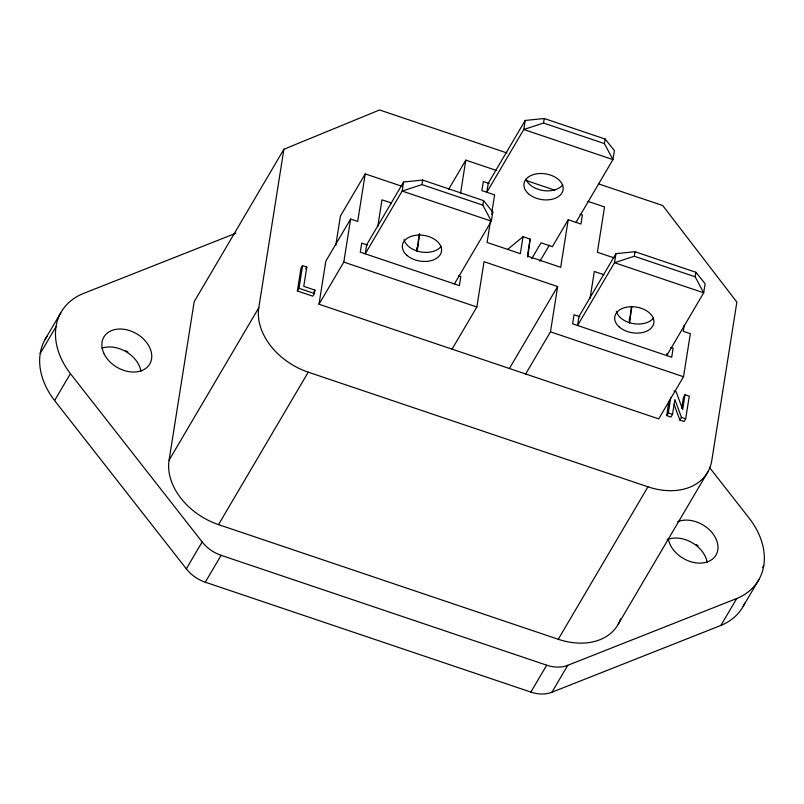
<?xml version="1.0" encoding="UTF-8"?>
<svg xmlns="http://www.w3.org/2000/svg" width="804" height="804" viewBox="0 0 804 804"><rect width="100%" height="100%" fill="white"/><g stroke="black" fill="none" stroke-linecap="round" stroke-linejoin="round"><path stroke-width="1.21" d="M417.005 250.888L419.175 234.044M419.698 233.904L417.236 250.838M527.786 257.139L530.107 239.089L523.032 236.698L507.776 249.32M629.341 322.555L631.351 306.907M631.874 306.766L629.562 322.494M620.638 618.829A60.853 44.391 30.5 0 1 558.257 639.27L218.527 524.61A60.853 44.391 30.5 0 1 169.081 460.21L194.186 301.691L283.892 149.253L379.588 109.977L506.862 152.931M169.081 460.21L258.787 307.771L283.892 149.253M297.39 290.978L300.977 268.335L302.555 265.642L306.806 267.079L303.761 286.324L314.937 290.103L314.394 293.5L312.816 296.184L297.39 290.978L298.967 288.294L302.555 265.642M684.224 325.228L683.259 331.328L690.345 333.72L683.521 376.744L658.727 418.894L318.997 304.234L325.811 261.21L350.614 219.07L357.69 221.452L365.217 173.895L401.879 186.267M335.781 245.31L340.424 216.045L365.217 173.895M318.997 304.234L343.8 262.094L350.614 219.07M377.739 226.658L381.99 199.834L391.498 203.04M403.608 181.995L402.171 191.05L365.237 253.823L366.674 244.768L403.608 181.995L422.683 180.066L483.546 200.608L492.792 212.095L491.355 221.15L454.421 283.923M483.546 200.608L482.832 205.141L491.355 221.15L402.171 191.05L421.969 184.598L422.683 180.066M460.581 193.191L465.817 160.137L496.651 170.538M452.059 349.147L476.852 306.997L484.028 261.702L557.634 286.546L550.469 331.841L525.665 373.981M490.36 221.733L487.083 242.456L520.339 253.682L523.032 236.698M491.907 211.975L494.611 194.9L481.867 190.598L483.304 181.543L489.204 183.533M525.193 120.449L523.766 129.504L486.822 192.277L488.259 183.212L525.193 120.449L544.268 118.52L605.141 139.062L614.377 150.539L612.939 159.604L576.006 222.366M605.141 139.062L604.417 143.594L612.939 159.604L523.766 129.504L543.554 123.052L544.268 118.52M530.107 239.089L527.424 256.074L560.689 267.3L568.217 219.743L580.96 224.045L582.397 214.99L580.036 214.186M590.076 298.324L594.317 271.491L603.824 274.697M615.944 253.652L614.507 262.707L577.563 325.479L579.001 316.424L615.944 253.652L635.009 251.722L695.882 272.265L705.118 283.752L703.681 292.807L666.747 355.579L667.109 353.308M695.882 272.265L695.169 276.797L703.681 292.807L614.507 262.707L634.296 256.255L635.009 251.722M681.681 408.522L683.44 397.417L685.028 394.724L689.269 396.151L685.691 418.804L684.103 421.487L679.862 420.06L681.44 417.366L674.878 399.548L672.526 414.361L670.948 417.055L666.697 415.618L668.968 401.317M666.697 415.618L668.285 412.924L670.737 397.437M685.028 394.724L682.676 409.537L676.114 391.719L673.993 390.995M44.934 339.7L60.762 312.796M40.2 353.539L56.029 326.635M744.856 603A76.068 55.496 30.5 0 1 720.897 625.432L551.936 692.214A30.421 22.2 30.5 0 1 530.871 692.083L205.291 582.207A30.421 22.2 30.5 0 1 186.327 568.82L54.592 400.563L70.42 373.669A76.068 55.496 30.5 0 1 83.103 293.601L235.753 233.271M305.751 268.878L306.806 267.079M313.882 291.892L314.937 290.103M186.327 568.82L202.156 541.926L70.42 373.669M218.527 524.61L308.233 372.172A60.853 44.391 30.5 0 1 258.787 307.771M205.291 582.207L221.12 555.313L546.7 665.189A30.421 22.2 30.5 0 0 567.765 665.31L736.725 598.528A76.068 55.496 30.5 0 0 749.408 518.469L709.349 467.305M448.652 189.312L465.817 160.137M491.515 214.256L492.792 212.095M531.756 258.647L541.062 242.818L552.519 246.687M539.856 261.32L549.383 245.14M552.388 246.647L568.217 219.743M509.384 368.544L557.634 286.546M558.257 639.27L647.964 486.822A60.853 44.391 30.5 0 0 711.761 460.642L736.866 302.123L662.697 205.522L598.457 183.845M530.871 692.083L546.7 665.189M551.936 692.214L567.765 665.31M618.266 624.155L707.972 471.717M720.897 625.432L736.725 598.528M762.534 567.644L763.8 565.493M743.238 606.236L759.066 579.332M543.554 123.052L604.417 143.594M526.288 180.548L554.74 190.146M587.945 201.352L604.538 206.95L597.372 252.245L613.924 257.833M421.969 184.598L482.832 205.141M634.296 256.255L695.169 276.797M367.508 245.049L361.72 243.089L360.282 252.154L459.365 285.591L460.803 276.536L458.491 275.752M579.835 316.706L574.046 314.746L572.609 323.811L671.702 357.247L673.139 348.192L670.817 347.408M343.8 262.094L476.852 306.997M550.469 331.841L683.521 376.744M298.967 288.294L314.394 293.5M668.285 412.924L672.526 414.361M681.44 417.366L685.691 418.804M308.233 372.172L647.964 486.822M674.114 404.462L679.862 420.06M629.271 319.339L629.522 322.997M416.944 247.682L417.196 251.34M562.72 184.84A19.778 13.005 9 0 1 543.122 190.508A19.778 13.005 9 0 1 525.977 179.232M653.461 318.042A19.778 13.005 9 0 1 633.019 323.57A19.778 13.005 9 0 1 616.366 311.299M441.135 246.386A19.778 13.005 9 0 1 420.683 251.913A19.778 13.005 9 0 1 404.03 239.642M102.007 348.142A26.622 19.427 30.5 0 1 140.991 371.408M125.816 350.745A41.838 30.522 30.5 0 1 127.896 351.991M696.143 544.419A41.838 30.522 30.5 0 1 698.123 545.846M667.169 539.625A26.622 19.427 30.5 0 1 707.208 562.488M54.592 400.563A76.068 55.496 30.5 0 1 47.526 335.63M677.722 521.685A26.622 19.427 30.5 0 1 715.118 537.092A26.622 19.427 30.5 0 1 700.646 563.101A26.622 19.427 30.5 0 1 668.285 538.66M221.12 555.313A30.421 22.2 30.5 0 1 202.156 541.926M528.409 193.694A19.778 13.005 9 0 0 561.956 192.91A19.778 13.005 9 0 0 540.288 173.493A19.778 13.005 9 0 0 528.409 193.694M619.15 326.896A19.778 13.005 9 0 0 652.697 326.112A19.778 13.005 9 0 0 631.029 306.706A19.778 13.005 9 0 0 619.15 326.896M406.824 255.24A19.778 13.005 9 0 0 440.361 254.456A19.778 13.005 9 0 0 418.703 235.049A19.778 13.005 9 0 0 406.824 255.24M103.786 353.187A26.622 19.427 30.5 0 0 146.69 367.669A26.622 19.427 30.5 0 0 129.946 330.705A26.622 19.427 30.5 0 0 103.786 353.187"/></g></svg>
